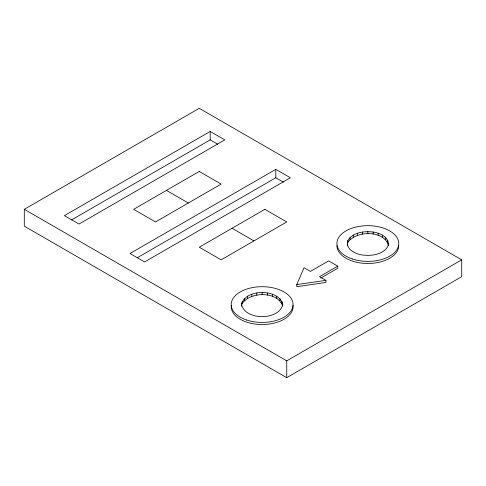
<?xml version="1.0" encoding="UTF-8"?>
<svg xmlns="http://www.w3.org/2000/svg" width="486" height="486" viewBox="0 0 486 486"><rect width="100%" height="100%" fill="white"/><g stroke="black" fill="none" stroke-linecap="round" stroke-linejoin="round"><path stroke-width="0.73" d="M241.518 304.552C245.163 288.447 279.11 288.447 282.755 304.552C279.11 320.657 245.163 320.657 241.518 304.552L241.518 305.955M241.657 306.04L242.222 301.472M347.927 240.442C344.853 249.075 355.521 254.154 362.507 255.022C371.377 256.073 382.597 254.889 387.755 246.609C390.829 237.976 380.161 232.903 373.175 232.029C364.306 230.978 353.085 232.168 347.927 240.442L347.223 245.63M337.77 266.146L319.545 276.668L325.924 280.355L325.924 282.457L296.764 286.667L296.764 284.565L304.054 267.725L310.433 271.407L328.658 260.885L337.77 266.146L337.77 268.254L320.845 278.022M242.222 303.58C250.047 291.43 277.883 291.047 282.615 306.04M347.927 242.55C355.764 230.297 384.45 229.957 388.46 245.63L388.46 243.529M24.3 209.326L199.26 108.317L461.7 259.834L461.7 276.674L286.74 377.683L24.3 226.166L24.3 209.326L286.74 360.849L461.7 259.834M210.195 131.463L64.395 215.644L78.975 224.058L224.775 139.883L210.195 131.463L210.195 139.883L71.618 219.891M275.805 169.347L130.005 253.522L144.585 261.942L290.385 177.761L275.805 169.347L275.805 177.761L137.228 257.768M296.764 284.565L325.924 280.355M210.195 139.883L217.801 144.275M275.805 177.761L283.411 182.153M166.455 190.391L188.325 203.014M232.065 228.268L253.935 240.898M387.755 240.442L387.755 242.55M385.696 237.575L385.696 239.677M382.421 235.109L382.421 237.211M378.151 233.219L378.151 235.321M373.175 232.029L373.175 234.131M367.841 231.622L367.841 233.723M362.507 232.029L362.507 234.131M357.532 233.219L357.532 235.321M353.261 235.109L353.261 237.211M349.987 237.575L349.987 239.677M286.74 360.849L286.74 377.683M282.05 301.472L282.05 303.58M279.991 298.604L279.991 300.706M276.716 296.138L276.716 298.24M272.446 294.243L272.446 296.351M267.47 293.058L267.47 295.16M262.136 292.651L262.136 294.753M256.802 293.058L256.802 295.16M251.827 294.243L251.827 296.351M247.556 296.138L247.556 298.24M244.282 298.604L244.282 300.706M398.769 245.63A30.928 17.854 0 0 1 367.841 263.485A30.928 17.854 0 0 1 336.913 245.63M292.979 305.33A30.928 17.854 0 0 1 262.136 324.514A30.928 17.854 0 0 1 231.293 305.33M199.26 171.449L133.65 209.326L155.52 221.956L221.13 184.079L199.26 171.449M264.87 209.326L199.26 247.21L221.13 259.834L286.74 221.956L264.87 209.326M352.374 258.989A30.928 17.854 0 0 0 398.769 243.529A30.928 17.854 0 0 0 352.374 228.062A30.928 17.854 0 0 0 352.374 258.989M246.669 320.019A30.928 17.854 0 0 0 293.064 304.552A30.928 17.854 0 0 0 246.669 289.091A30.928 17.854 0 0 0 246.669 320.019"/></g></svg>
